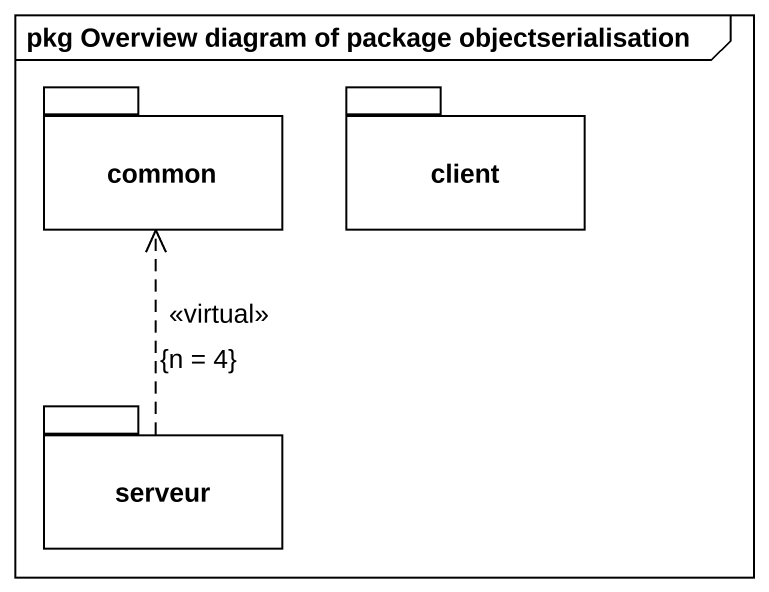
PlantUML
@startuml
mainframe pkg Overview diagram of package objectserialisation
package common {
}
package client {
}
package serveur {
}
serveur .up.> common : <<virtual>>\n{n = 4}
@enduml
